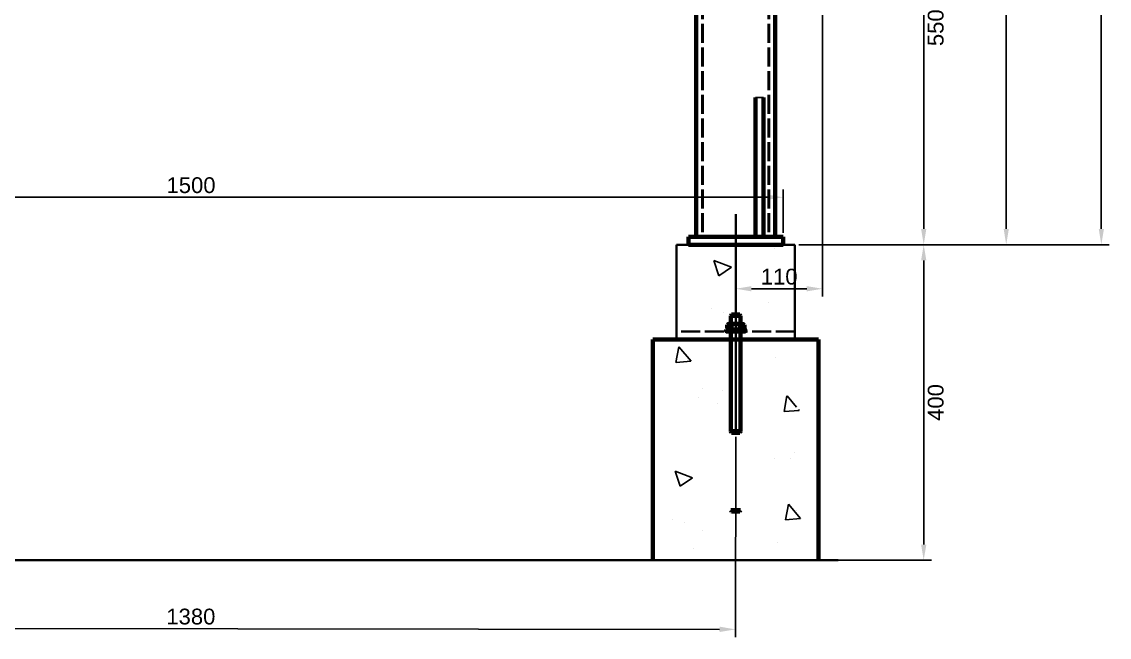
# Model space of a CAD drawing. Header units: millimetres. Extents: x 3186 to 4027, y 1197 to 1791.
# Drawn here: x 3462 to 3634.2, y 1409.1 to 1506.6 of the extents above; entities that cross this region are included whole.
import ezdxf

# ---------------------------------------------------------------- set-up
doc = ezdxf.new("R2010")
doc.units = ezdxf.units.MM
doc.header["$LTSCALE"] = 0.25
doc.linetypes.add('ACAD_ISO02W100', pattern=[15, 12, -3])
doc.linetypes.add('ACAD_ISO08W100', pattern=[36, 24, -3, 6, -3])
doc.layers.add('AHL-CON-70', color=7, linetype='Continuous')
for name, color, linetype, lineweight in [('KICH THUOC', 1, 'Continuous', 25), ('M_EQUIP_E3', 3, 'Continuous', 35), ('M_EQUIP_E5', 2, 'ACAD_ISO02W100', 50), ('M_EQUIP_E7', 7, 'Continuous', 70), ('M_EQUIP_H_', 4, 'Continuous', 25)]:
    doc.layers.add(name, color=color, linetype=linetype, lineweight=lineweight)
doc.styles.get("Standard").update_dxf_attribs({"font": 'arial.ttf'})
doc.dimstyles.new('ISO 25', dxfattribs={"dimtxt": 2.5, "dimasz": 2.5, "dimexe": 1.25, "dimexo": 0.625, "dimtad": 2, "dimtoh": 1, "dimdec": 0, "dimzin": 0, "dimdsep": 46, "dimtxsty": 'Standard', "dimcen": 2.5, "dimadec": 0, "dimazin": 0, "dimtfac": 1, "dimtdec": 0, "dimtofl": 0, "dimtmove": 0, "dimatfit": 3, "dimfxl": 1, "dimtolj": 1, "dimtzin": 0, "dimarcsym": 0})

# ---------------------------------------------------------------- blocks, each defined once
blk = doc.blocks.new('*D514')
at = {"layer": 'KICH THUOC', "color": 0, "lineweight": -2, "transparency": 16777216}
for p, q in [((3395.03, 1473.16), (3395.03, 1480.05)), ((3582.53, 1473.16), (3582.53, 1480.05)), ((3397.53, 1478.8), (3580.03, 1478.8))]:
    blk.add_line(p, q, dxfattribs=at)
at = {"layer": 'KICH THUOC', "color": 0, "transparency": 16777216}
for points in [[(3397.53, 1479.22), (3397.53, 1478.39), (3395.03, 1478.8)], [(3580.03, 1479.22), (3580.03, 1478.39), (3582.53, 1478.8)]]:
    blk.add_solid(points, dxfattribs=at)
at = {"layer": 'KICH THUOC', "color": 0, "transparency": 16777216, "insert": (3488.78, 1480.7), "char_height": 2.5, "attachment_point": 5}
blk.add_mtext('\\A1;1500', dxfattribs=at)
blk = doc.blocks.new('*D517')
at = {"layer": 'KICH THUOC', "color": 0, "lineweight": -2, "transparency": 16777216}
for p, q in [((3585.03, 1471.29), (3606.05, 1471.29)), ((3604.8, 1423.79), (3604.8, 1468.79)), ((3588.78, 1421.29), (3606.05, 1421.29))]:
    blk.add_line(p, q, dxfattribs=at)
at = {"layer": 'KICH THUOC', "color": 0, "transparency": 16777216}
for points in [[(3604.39, 1468.79), (3605.22, 1468.79), (3604.8, 1471.29)], [(3604.39, 1423.79), (3605.22, 1423.79), (3604.8, 1421.29)]]:
    blk.add_solid(points, dxfattribs=at)
at = {"layer": 'KICH THUOC', "color": 0, "transparency": 16777216, "insert": (3606.71, 1446.29), "char_height": 2.5, "attachment_point": 5, "rotation": 90}
blk.add_mtext('\\A1;400', dxfattribs=at)
blk = doc.blocks.new('*D518')
at = {"layer": 'KICH THUOC', "color": 0, "lineweight": -2, "transparency": 16777216}
for p, q in [((3590.04, 1540.04), (3606.05, 1540.04)), ((3604.8, 1473.79), (3604.8, 1537.54)), ((3585.03, 1471.29), (3606.05, 1471.29))]:
    blk.add_line(p, q, dxfattribs=at)
at = {"layer": 'KICH THUOC', "color": 0, "transparency": 16777216}
for points in [[(3604.39, 1537.54), (3605.22, 1537.54), (3604.8, 1540.04)], [(3604.39, 1473.79), (3605.22, 1473.79), (3604.8, 1471.29)]]:
    blk.add_solid(points, dxfattribs=at)
at = {"layer": 'KICH THUOC', "color": 0, "transparency": 16777216, "insert": (3606.71, 1505.66), "char_height": 2.5, "attachment_point": 5, "rotation": 90}
blk.add_mtext('\\A1;550', dxfattribs=at)
blk = doc.blocks.new('*D520')
at = {"layer": 'KICH THUOC', "color": 0, "lineweight": -2, "transparency": 16777216}
for p, q in [((3595.7, 1733.79), (3634.18, 1733.79)), ((3632.93, 1731.29), (3632.93, 1473.79)), ((3585.03, 1471.29), (3634.18, 1471.29))]:
    blk.add_line(p, q, dxfattribs=at)
at = {"layer": 'KICH THUOC', "color": 0, "transparency": 16777216}
for points in [[(3632.52, 1731.29), (3633.35, 1731.29), (3632.93, 1733.79)], [(3632.52, 1473.79), (3633.35, 1473.79), (3632.93, 1471.29)]]:
    blk.add_solid(points, dxfattribs=at)
at = {"layer": 'KICH THUOC', "color": 0, "transparency": 16777216, "insert": (3631.03, 1602.54), "char_height": 2.5, "attachment_point": 5, "rotation": 90}
blk.add_mtext('\\A1;2100', dxfattribs=at)
blk = doc.blocks.new('*D522')
at = {"layer": 'KICH THUOC', "color": 0, "lineweight": -2, "transparency": 16777216}
for p, q in [((3402.53, 1441.09), (3402.49, 1409.31)), ((3575.03, 1440.87), (3574.99, 1409.1)), ((3404.99, 1410.56), (3572.49, 1410.35))]:
    blk.add_line(p, q, dxfattribs=at)
at = {"layer": 'KICH THUOC', "color": 0, "transparency": 16777216}
for points in [[(3405, 1410.98), (3404.99, 1410.15), (3402.49, 1410.56)], [(3572.5, 1410.77), (3572.49, 1409.93), (3574.99, 1410.35)]]:
    blk.add_solid(points, dxfattribs=at)
at = {"layer": 'KICH THUOC', "color": 0, "transparency": 16777216, "insert": (3488.75, 1412.36), "char_height": 2.5, "attachment_point": 5, "rotation": 359.9273}
blk.add_mtext('\\A1;1380', dxfattribs=at)
blk = doc.blocks.new('*D532')
at = {"layer": 'KICH THUOC', "color": 0, "lineweight": -2, "transparency": 16777216}
for p, q in [((3598.87, 1655.03), (3619.12, 1655.03)), ((3617.87, 1652.53), (3617.87, 1473.79)), ((3585.03, 1471.29), (3619.12, 1471.29))]:
    blk.add_line(p, q, dxfattribs=at)
at = {"layer": 'KICH THUOC', "color": 0, "transparency": 16777216}
for points in [[(3617.46, 1652.53), (3618.29, 1652.53), (3617.87, 1655.03)], [(3617.46, 1473.79), (3618.29, 1473.79), (3617.87, 1471.29)]]:
    blk.add_solid(points, dxfattribs=at)
at = {"layer": 'KICH THUOC', "color": 0, "transparency": 16777216, "insert": (3615.97, 1563.16), "char_height": 2.5, "attachment_point": 5, "rotation": 90}
blk.add_mtext('\\A1;1470', dxfattribs=at)
blk = doc.blocks.new('*D533')
at = {"layer": 'KICH THUOC', "color": 0, "lineweight": -2, "transparency": 16777216}
for p, q in [((3588.78, 1535.64), (3588.78, 1463.06)), ((3575.03, 1475.5), (3575.03, 1463.06)), ((3586.28, 1464.31), (3577.53, 1464.31))]:
    blk.add_line(p, q, dxfattribs=at)
at = {"layer": 'KICH THUOC', "color": 0, "transparency": 16777216}
for points in [[(3577.53, 1464.72), (3577.53, 1463.89), (3575.03, 1464.31)], [(3586.28, 1464.72), (3586.28, 1463.89), (3588.78, 1464.31)]]:
    blk.add_solid(points, dxfattribs=at)
at = {"layer": 'KICH THUOC', "color": 0, "transparency": 16777216, "insert": (3581.91, 1466.21), "char_height": 2.5, "attachment_point": 5}
blk.add_mtext('\\A1;110', dxfattribs=at)

msp = doc.modelspace()

# ---------------------------------------------------------------- linework, layer by layer
at = {"layer": 'AHL-CON-70', "linetype": 'Continuous'}
msp.add_line((3579.41, 1494.63), (3578.16, 1494.63), dxfattribs=at)
at = {"layer": 'M_EQUIP_E3', "lineweight": 35}
msp.add_line((3575.03, 1476.12), (3575.03, 1441.5), dxfattribs=at)
at = {"layer": 'M_EQUIP_E3', "linetype": 'ACAD_ISO08W100', "lineweight": 35}
msp.add_line((3575.03, 1460.56), (3575.03, 1441.5), dxfattribs=at)
at = {"layer": 'M_EQUIP_E3', "linetype": 'Continuous', "lineweight": 35}
for p, q in [((3574.39, 1460.25), (3574.39, 1458.75)), ((3575.67, 1460.25), (3575.67, 1458.75)), ((3574.39, 1457.54), (3574.39, 1441.5)), ((3575.67, 1457.54), (3575.67, 1441.5))]:
    msp.add_line(p, q, dxfattribs=at)
at = {"layer": 'M_EQUIP_E5', "color": 2, "linetype": 'ACAD_ISO02W100', "lineweight": 50}
for p, q in [((3569.78, 1637.54), (3569.78, 1472.54)), ((3580.28, 1637.54), (3580.28, 1472.54))]:
    msp.add_line(p, q, dxfattribs=at)
at = {"layer": 'M_EQUIP_E5', "lineweight": 35}
msp.add_line((3584.41, 1457.54), (3565.66, 1457.54), dxfattribs=at)
at = {"layer": 'M_EQUIP_E7', "color": 7, "linetype": 'Continuous', "lineweight": 70}
for p, q in [((3568.78, 1637.54), (3568.78, 1472.54)), ((3581.28, 1637.54), (3581.28, 1472.54)), ((3578.16, 1494.63), (3578.16, 1472.54)), ((3579.41, 1494.63), (3579.41, 1472.54)), ((3567.53, 1472.54), (3567.53, 1471.29)), ((3582.53, 1472.54), (3567.53, 1472.54)), ((3582.53, 1472.54), (3582.53, 1471.29)), ((3582.53, 1472.54), (3582.53, 1471.29)), ((3582.53, 1471.29), (3567.53, 1471.29)), ((3567.53, 1471.29), (3582.53, 1471.29)), ((3561.91, 1456.29), (3588.16, 1456.29)), ((3561.91, 1456.29), (3561.91, 1421.29)), ((3588.16, 1456.29), (3588.16, 1421.29))]:
    msp.add_line(p, q, dxfattribs=at)
at = {"layer": 'M_EQUIP_E7', "lineweight": 35}
for p, q in [((3565.66, 1471.29), (3584.41, 1471.29)), ((3565.66, 1457.54), (3565.66, 1471.29)), ((3584.41, 1471.29), (3584.41, 1457.54)), ((3565.66, 1457.54), (3565.66, 1456.29)), ((3584.41, 1456.29), (3584.41, 1457.54)), ((3382.33, 1421.29), (3591.28, 1421.29))]:
    msp.add_line(p, q, dxfattribs=at)
at = {"layer": 'M_EQUIP_E7', "linetype": 'Continuous', "lineweight": 70}
for p, q in [((3574, 1458.75), (3576.07, 1458.75)), ((3574.39, 1460.25), (3574.28, 1460.03)), ((3574.28, 1460.03), (3574.28, 1458.75)), ((3574.28, 1460.03), (3575.78, 1460.03)), ((3574.39, 1460.25), (3575.67, 1460.25)), ((3575.67, 1460.25), (3575.78, 1460.03)), ((3575.78, 1460.03), (3575.78, 1458.75)), ((3573.66, 1458.6), (3573.66, 1458)), ((3574, 1457.85), (3576.07, 1457.85)), ((3574.28, 1457.54), (3574.28, 1441.72)), ((3574.35, 1458.6), (3574.35, 1458)), ((3575.72, 1458.6), (3575.72, 1458)), ((3575.78, 1457.54), (3575.78, 1441.72)), ((3576.41, 1458.6), (3576.41, 1458)), ((3574.28, 1441.72), (3575.78, 1441.72)), ((3574.39, 1441.5), (3574.28, 1441.72)), ((3574.39, 1441.5), (3575.67, 1441.5)), ((3574.39, 1441.5), (3575.67, 1441.5)), ((3575.67, 1441.5), (3575.78, 1441.72)), ((3574.28, 1429.22), (3575.78, 1429.22)), ((3574.39, 1429), (3574.28, 1429.22)), ((3574.39, 1429), (3575.67, 1429)), ((3575.67, 1429), (3575.78, 1429.22))]:
    msp.add_line(p, q, dxfattribs=at)
msp.add_lwpolyline([(3573.53, 1457.85), (3573.53, 1457.54), (3576.53, 1457.54), (3576.53, 1457.85)], close=True, dxfattribs=at)
for centre, radius, start, end in [((3574, 1458.28), 0.47, 42.9268, 137.0732), ((3575.03, 1457.09), 1.66, 65.4273, 114.5727), ((3576.07, 1458.28), 0.47, 42.9268, 137.0732), ((3574, 1458.32), 0.47, 222.9268, 317.0732), ((3575.03, 1459.5), 1.66, 245.4273, 294.5727), ((3576.07, 1458.32), 0.47, 222.9268, 317.0732)]:
    msp.add_arc(centre, radius, start, end, dxfattribs=at)
at = {"layer": 'M_EQUIP_H_', "linetype": 'Continuous', "lineweight": 25}
for p, q in [((3581.19, 1470.67), (3581.19, 1470.67)), ((3572.38, 1466.37), (3571.57, 1468.77)), ((3574.36, 1467.71), (3571.58, 1468.78)), ((3574.35, 1467.71), (3572.38, 1466.38)), ((3571.16, 1461.14), (3571.16, 1461.14)), ((3573.02, 1460.56), (3573.02, 1460.56)), ((3580.3, 1462.08), (3580.3, 1462.08)), ((3575.9, 1459.3), (3575.9, 1459.3)), ((3576.79, 1456.03), (3576.79, 1456.03)), ((3565.57, 1452.63), (3566.03, 1455.12)), ((3567.96, 1452.84), (3566.04, 1455.12)), ((3581.26, 1453.48), (3581.26, 1453.48)), ((3567.95, 1452.83), (3565.58, 1452.63)), ((3569.81, 1448.47), (3569.81, 1448.47)), ((3569.16, 1447.05), (3569.16, 1447.05)), ((3572.89, 1448.15), (3572.89, 1448.15)), ((3572.89, 1448.15), (3572.89, 1448.15)), ((3582.69, 1444.84), (3583.15, 1447.33)), ((3584.66, 1445.54), (3583.17, 1447.32)), ((3572.08, 1446.05), (3572.08, 1446.05)), ((3585.07, 1445.04), (3582.7, 1444.84)), ((3585.08, 1445.04), (3584.96, 1445.18)), ((3584.37, 1438.29), (3584.37, 1438.29)), ((3575.03, 1437.31), (3575.03, 1437.31)), ((3581.23, 1437.34), (3581.23, 1437.34)), ((3583.66, 1437.43), (3583.66, 1437.43)), ((3566.22, 1433.01), (3565.42, 1435.41)), ((3568.2, 1434.35), (3565.42, 1435.41)), ((3568.2, 1434.34), (3566.22, 1433.01)), ((3582.93, 1427.69), (3583.38, 1430.17)), ((3585.31, 1427.89), (3583.4, 1430.17)), ((3565, 1427.78), (3565, 1427.78)), ((3574.15, 1428.72), (3574.15, 1428.72)), ((3585.31, 1427.89), (3582.93, 1427.68)), ((3584.71, 1429.23), (3584.71, 1429.23)), ((3566.86, 1427.2), (3566.86, 1427.2)), ((3569.75, 1425.94), (3569.75, 1425.94)), ((3568.33, 1423.1), (3568.33, 1423.1)), ((3581.72, 1424.12), (3581.72, 1424.12))]:
    msp.add_line(p, q, dxfattribs=at)

# ---------------------------------------------------------------- dimensions: what is measured, and where the dimension line sits
at = {"layer": 'KICH THUOC'}
for base, p1, p2, override, picture, middle in [((3632.93, 1471.29), (3595.08, 1733.79), (3584.41, 1471.29), {"dimtad": 1, "dimtoh": 0, "dimlfac": 8}, '*D520', (3631.03, 1602.54)), ((3617.87, 1471.29), (3598.24, 1655.03), (3584.41, 1471.29), {"dimtad": 1, "dimtoh": 0, "dimlfac": 8}, '*D532', (3615.97, 1563.16)), ((3604.8, 1540.04), (3584.41, 1471.29), (3589.41, 1540.04), {"dimlfac": 8}, '*D518', (3606.71, 1505.66)), ((3604.8, 1471.29), (3588.16, 1421.29), (3584.41, 1471.29), {"dimlfac": 8}, '*D517', (3606.71, 1446.29))]:
    dim = msp.add_linear_dim(base=base, p1=p1, p2=p2, angle=90, dimstyle='ISO 25', override=override, dxfattribs=at)
    dim.commit()
    dim.dimension.update_dxf_attribs({"geometry": picture, "text_midpoint": middle})
for base, p1, p2, override, picture, middle in [((3575.03, 1464.31), (3588.78, 1536.27), (3575.03, 1476.12), {"dimtad": 1, "dimtoh": 0, "dimlfac": 8}, '*D533', (3581.91, 1466.21)), ((3582.53, 1478.8), (3395.03, 1472.54), (3582.53, 1472.54), {"dimlfac": 8}, '*D514', (3488.78, 1480.7))]:
    dim = msp.add_linear_dim(base=base, p1=p1, p2=p2, dimstyle='ISO 25', override=override, dxfattribs=at)
    dim.commit()
    dim.dimension.update_dxf_attribs({"geometry": picture, "text_midpoint": middle})
dim = msp.add_aligned_dim(p1=(3402.53, 1441.72), p2=(3575.03, 1441.5), distance=-31.15, dimstyle='ISO 25', override={"dimtad": 1, "dimtoh": 0, "dimlfac": 8}, dxfattribs=at)
dim.commit()
dim.dimension.update_dxf_attribs({"geometry": '*D522', "text_midpoint": (3488.75, 1412.36)})

doc.saveas('drawing.dxf')
